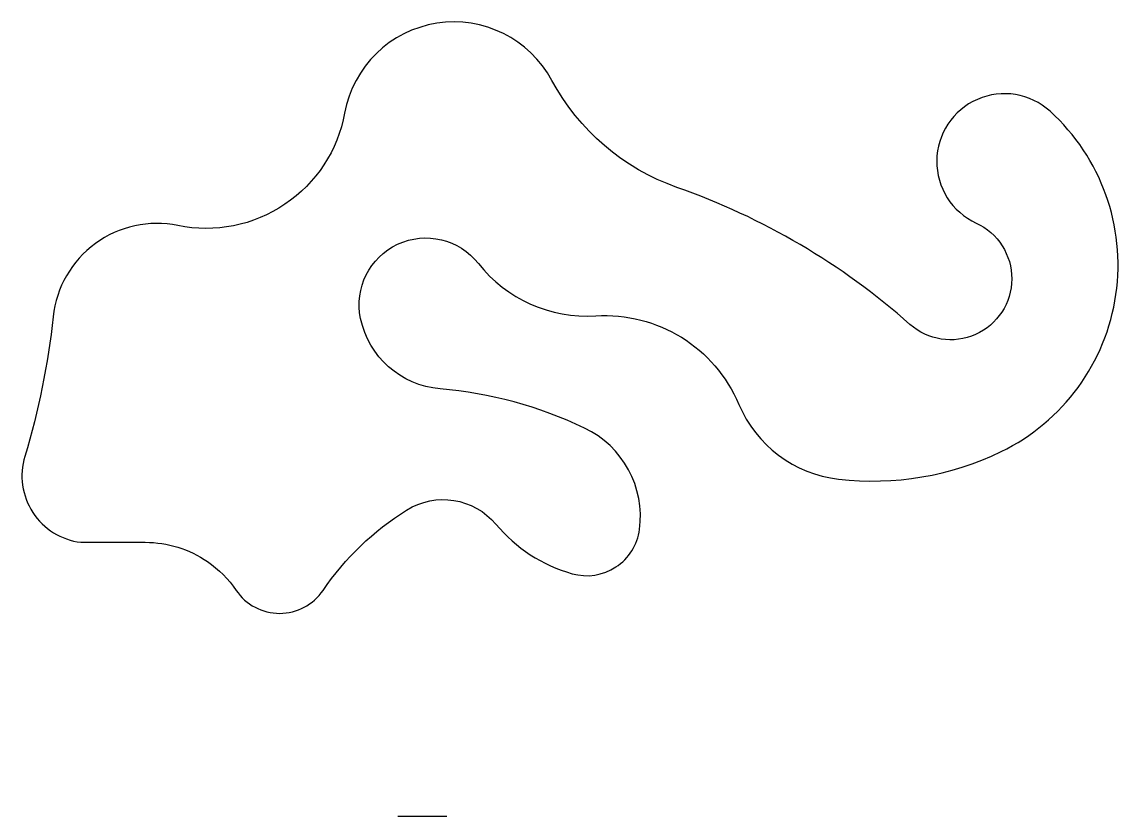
# Model space of a CAD drawing. Header units: metres. Extents: x -4 to 40.7, y -11.2 to 21.3.
import ezdxf

# ---------------------------------------------------------------- set-up
doc = ezdxf.new("R2010")
doc.units = ezdxf.units.M
doc.header["$MEASUREMENT"] = 0

msp = doc.modelspace()

# ---------------------------------------------------------------- linework, layer by layer
msp.add_line((11.317, -11.183), (13.317, -11.183))
msp.add_lwpolyline([(0, 0), (1, 0, -0.151434), (3.541, -0.788, -0.093084), (4.712, -1.962, 0.528537), (8.264, -1.962, -0.103496), (11.671, 1.317, -0.374806), (15.324, 0.737, 0.150358), (18.432, -1.281, 0.457394), (21.189, 0.527, 0.325576), (18.941, 4.669, 0.089933), (13.042, 6.269, -0.331232), (9.793, 9.148, -0.792157), (14.605, 11.395, 0.246241), (19.399, 9.253, -0.318444), (25.246, 5.637, 0.269821), (29.32, 2.583, 0.142906), (35.958, 3.706, 0.530973), (37.96, 17.609, 1.165972), (34.94, 13.045, -1.158585), (32.236, 8.902, 0.096902), (22.718, 14.502, -0.186617), (17.607, 18.873, 0.708573), (9.143, 17.539, -0.420138), (2.33, 12.94, 0.442268), (-2.763, 9.218, -0.046791), (-3.922, 3.513, 0.46569), (-1.632, 0)], format="xyb", close=True)

doc.saveas('drawing.dxf')
